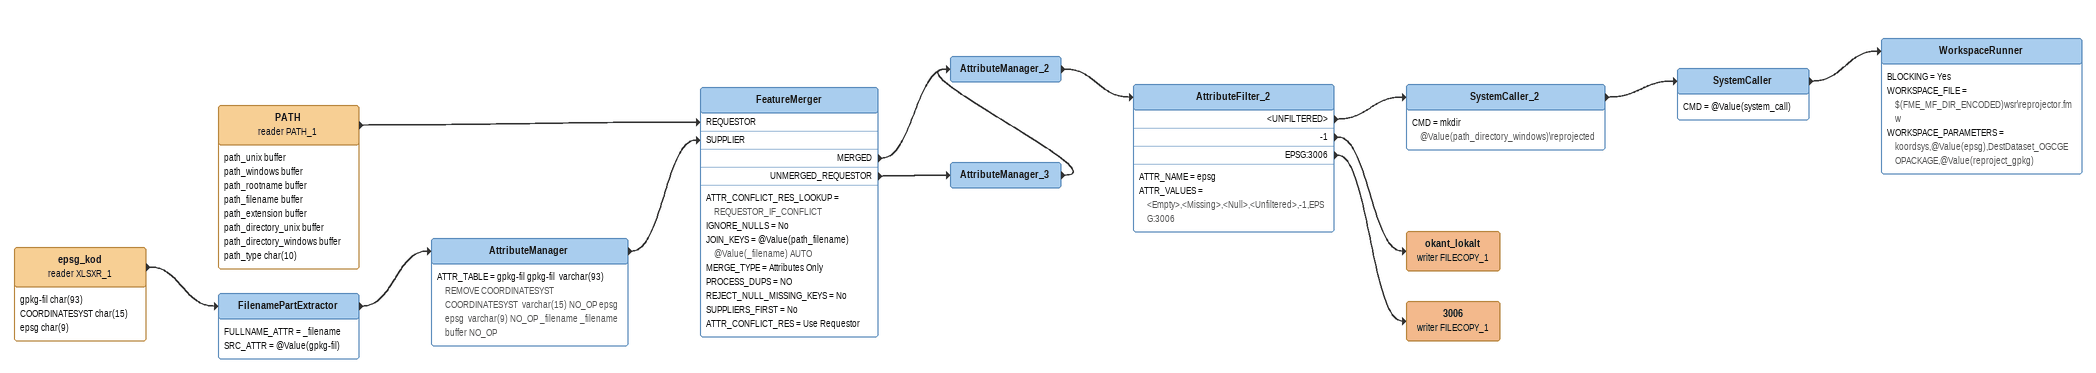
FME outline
epsg_kod (reader XLSXR_1)
    attributes: gpkg-fil char(93), COORDINATESYST char(15), epsg char(9)
    -> FilenamePartExtractor
FilenamePartExtractor
    FULLNAME_ATTR = _filename
    SRC_ATTR = @Value(gpkg-fil)
    -> AttributeManager
AttributeManager
    ATTR_TABLE = gpkg-fil gpkg-fil  varchar(93) REMOVE COORDINATESYST COORDINATESYST  varchar(15) NO_OP epsg epsg  varchar(9) NO_OP _filename _filename  buffer NO_OP
    -> FeatureMerger [SUPPLIER]
PATH (reader PATH_1)
    attributes: path_unix buffer, path_windows buffer, path_rootname buffer, path_filename buffer, path_extension buffer, path_directory_unix buffer, path_directory_windows buffer, path_type char(10)
    -> FeatureMerger [REQUESTOR]
FeatureMerger
    ATTR_CONFLICT_RES_LOOKUP = REQUESTOR_IF_CONFLICT
    IGNORE_NULLS = No
    JOIN_KEYS = @Value(path_filename) @Value(_filename) AUTO
    MERGE_TYPE = Attributes Only
    PROCESS_DUPS = NO
    REJECT_NULL_MISSING_KEYS = No
    SUPPLIERS_FIRST = No
    ATTR_CONFLICT_RES = Use Requestor
    MERGED -> AttributeManager_2
    UNMERGED_REQUESTOR -> AttributeManager_3
AttributeManager_3
    -> AttributeManager_2
AttributeManager_2
    -> AttributeFilter_2
AttributeFilter_2
    ATTR_NAME = epsg
    ATTR_VALUES = <Empty>,<Missing>,<Null>,<Unfiltered>,-1,EPSG:3006
    <UNFILTERED> -> SystemCaller_2
    -1 -> okant_lokalt (writer FILECOPY_1)
    EPSG:3006 -> 3006 (writer FILECOPY_1)
SystemCaller_2
    CMD = mkdir @Value(path_directory_windows)\reprojected
    -> SystemCaller
SystemCaller
    CMD = @Value(system_call)
    -> WorkspaceRunner
WorkspaceRunner
    BLOCKING = Yes
    WORKSPACE_FILE = $(FME_MF_DIR_ENCODED)wsr\reprojector.fmw
    WORKSPACE_PARAMETERS = koordsys,@Value(epsg),DestDataset_OGCGEOPACKAGE,@Value(reproject_gpkg)
okant_lokalt (writer FILECOPY_1)
3006 (writer FILECOPY_1)
